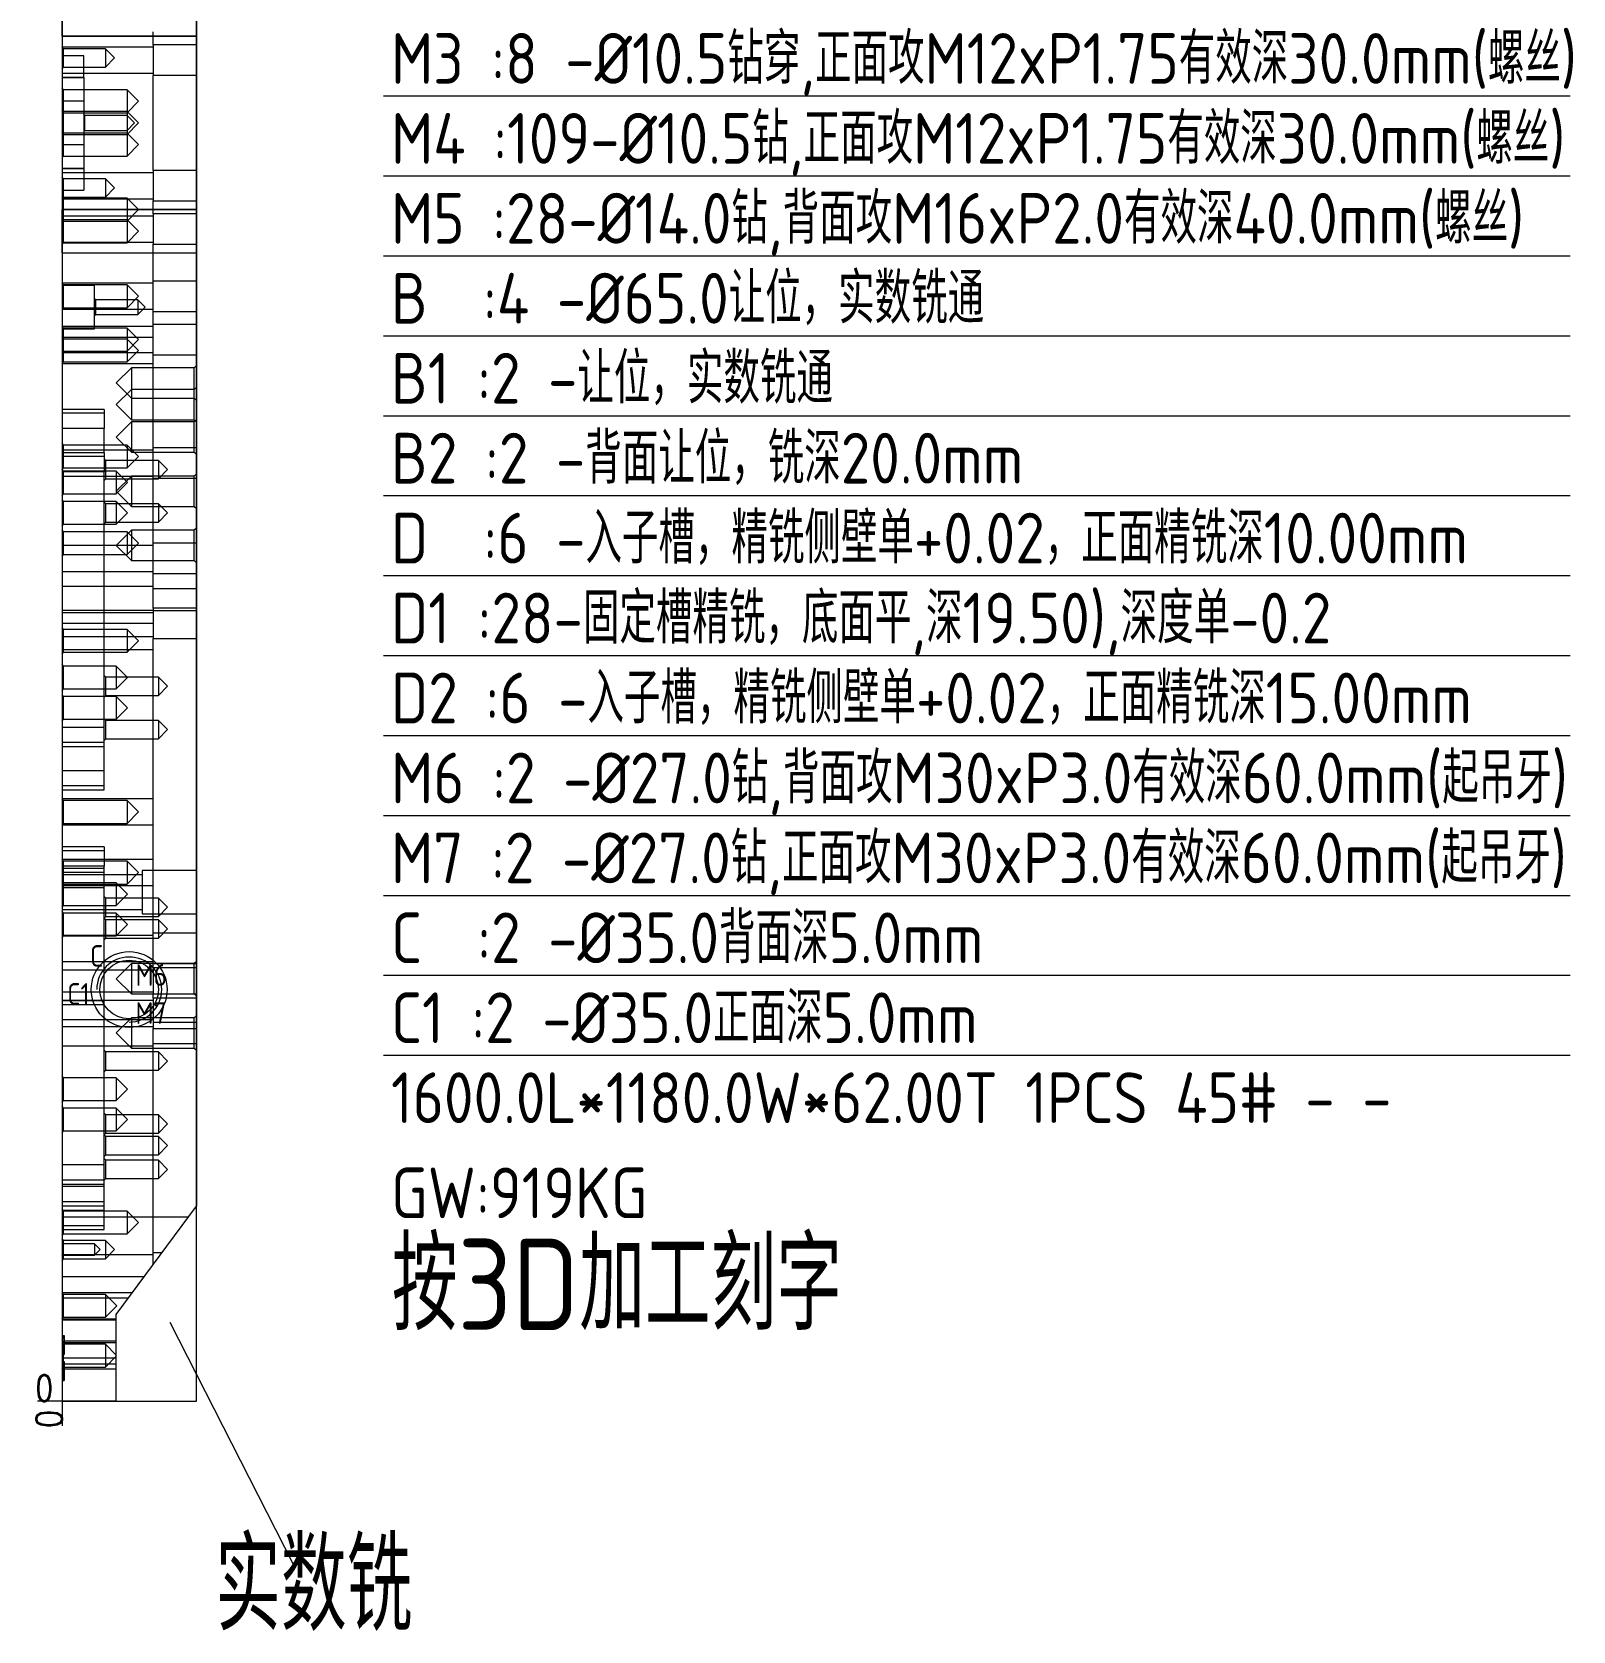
# Model space of a CAD drawing. Header units: millimetres. Extents: x 7176 to 10197, y 11773 to 13427.
# Drawn here: x 8879 to 9591, y 11918 to 12656 of the extents above; entities that cross this region are included whole.
import ezdxf

# ---------------------------------------------------------------- set-up
doc = ezdxf.new("R2010")
doc.units = ezdxf.units.MM
doc.linetypes.add('DASHED', pattern=[0])
for name, color, linetype, lineweight in [('DIE', 20, 'Continuous', 20), ('DIM', 4, 'Continuous', 20), ('LP', 40, 'Continuous', 20), ('LP_W', 1, 'Continuous', 20)]:
    doc.layers.add(name, color=color, linetype=linetype, lineweight=lineweight)
doc.styles.add('gbenor', font='gbenor.shx', dxfattribs={"bigfont": 'gbcbig.shx'})
doc.styles.add('TXT', font='txt.shx', dxfattribs={"width": 0.8, "bigfont": 'ctxt.shx'})
doc.dimstyles.new('零件', dxfattribs={"dimscale": 1.5, "dimtxt": 8, "dimasz": 1, "dimexe": 0, "dimexo": 0, "dimgap": 0, "dimtad": 1, "dimtxsty": 'TXT', "dimcen": 0, "dimclrd": 252, "dimclre": 252, "dimclrt": 4, "dimazin": 3, "dimtp": 0.001, "dimtm": 0.001, "dimtfac": 1, "dimtmove": 0, "dimatfit": 3, "dimlwd": 5, "dimlwe": 5})

# ---------------------------------------------------------------- blocks, each defined once
blk = doc.blocks.new('*D1114')
at = {"layer": 'Defpoints', "color": 0}
for p in [(8955.27, 13203.79), (8960.27, 13203.79), (8893.27, 12023.79)]:
    blk.add_point(p, dxfattribs=at)
at = {"layer": 'DIM', "color": 252, "lineweight": 5}
blk.add_line((8955.27, 13203.79), (8992.72, 13203.79), dxfattribs=at)
at = {"layer": 'DIM', "color": 4, "lineweight": 5, "insert": (8976.49, 13209.79), "char_height": 12, "attachment_point": 5, "style": 'TXT'}
blk.add_mtext('1180', dxfattribs=at)
blk = doc.blocks.new('*D1115')
at = {"layer": 'Defpoints', "color": 0}
for p in [(8888.27, 12023.79), (8893.27, 12023.79), (8893.27, 12023.79)]:
    blk.add_point(p, dxfattribs=at)
at = {"layer": 'DIM', "color": 252, "lineweight": 5}
blk.add_line((8893.27, 12023.79), (8881.87, 12023.79), dxfattribs=at)
at = {"layer": 'DIM', "color": 4, "lineweight": 5, "insert": (8885.07, 12029.79), "char_height": 12, "attachment_point": 5, "style": 'TXT'}
blk.add_mtext('0', dxfattribs=at)
blk = doc.blocks.new('*D1116')
at = {"layer": 'Defpoints', "color": 0}
for p in [(8893.27, 12023.79), (8893.27, 12023.79), (8893.27, 12018.79)]:
    blk.add_point(p, dxfattribs=at)
at = {"layer": 'DIM', "color": 252, "lineweight": 5}
blk.add_line((8893.27, 12023.79), (8893.27, 12012.39), dxfattribs=at)
at = {"layer": 'DIM', "color": 4, "lineweight": 5, "insert": (8887.27, 12015.59), "char_height": 12, "attachment_point": 5, "rotation": 90, "style": 'TXT'}
blk.add_mtext('0', dxfattribs=at)
blk = doc.blocks.new('*D1117')
at = {"layer": 'Defpoints', "color": 0}
for p in [(8955.27, 13208.79), (8955.27, 13203.79), (8893.27, 12023.79)]:
    blk.add_point(p, dxfattribs=at)
at = {"layer": 'DIM', "color": 252, "lineweight": 5}
blk.add_line((8955.27, 13203.79), (8955.27, 13223.88), dxfattribs=at)
at = {"layer": 'DIM', "color": 4, "lineweight": 5, "insert": (8949.27, 13216.34), "char_height": 12, "attachment_point": 5, "rotation": 90, "style": 'TXT'}
blk.add_mtext('62', dxfattribs=at)

msp = doc.modelspace()

# ---------------------------------------------------------------- linework, layer by layer
at = {"layer": 'DIE', "color": 4, "linetype": 'Continuous', "lineweight": 5}
msp.add_line((8943.1, 12060.22), (9000.032, 11948.535), dxfattribs=at)
at = {"layer": 'DIM', "color": 8, "linetype": 'Continuous', "lineweight": 5}
for p, q in [((9041.642, 12626.284), (9589.521, 12626.284)), ((9041.642, 12589.384), (9589.521, 12589.384)), ((9041.642, 12552.484), (9589.521, 12552.484)), ((9041.642, 12515.584), (9589.521, 12515.584)), ((9041.642, 12478.684), (9589.521, 12478.684)), ((9041.642, 12441.784), (9589.521, 12441.784)), ((9041.642, 12404.884), (9589.521, 12404.884)), ((9041.642, 12367.984), (9589.521, 12367.984)), ((9041.642, 12331.084), (9589.521, 12331.084)), ((9041.642, 12294.184), (9589.521, 12294.184)), ((9041.642, 12257.284), (9589.521, 12257.284)), ((9041.642, 12220.384), (9589.521, 12220.384)), ((9041.642, 12183.484), (9589.521, 12183.484))]:
    msp.add_line(p, q, dxfattribs=at)
at = {"layer": 'DIM', "color": 252, "linetype": 'DASHED', "lineweight": 5, "ltscale": 1.698907}
msp.add_lwpolyline([(8893.266, 12023.794), (8955.266, 12023.794), (8955.266, 13203.794), (8893.266, 13203.794)], close=True, dxfattribs=at)
at = {"layer": 'LP', "color": 31, "linetype": 'Continuous', "lineweight": 5}
for p, q in [((8893.266, 12653.792), (8893.266, 12673.792)), ((8955.266, 12673.792), (8955.266, 12653.792)), ((8893.266, 12653.792), (8893.266, 12573.792)), ((8955.266, 12653.792), (8955.266, 12573.792)), ((8893.266, 12553.792), (8893.266, 12573.792)), ((8955.266, 12573.792), (8955.266, 12553.792)), ((8893.266, 12553.792), (8955.266, 12553.792)), ((8918.266, 12063.794), (8955.266, 12113.794)), ((8918.266, 12023.794), (8918.266, 12063.794))]:
    msp.add_line(p, q, dxfattribs=at)
at = {"layer": 'LP', "color": 155, "linetype": 'DASHED', "lineweight": 5, "ltscale": 1.698907}
for p, q in [((8893.266, 12653.792), (8955.266, 12653.792)), ((8893.266, 12634.794), (8903.266, 12634.794)), ((8903.266, 12634.794), (8893.266, 12634.794)), ((8893.266, 12634.794), (8903.266, 12634.794)), ((8903.266, 12634.794), (8893.266, 12634.794)), ((8903.266, 12634.786), (8893.266, 12634.786)), ((8893.266, 12634.786), (8903.266, 12634.786)), ((8903.266, 12592.794), (8893.266, 12592.794)), ((8893.266, 12592.794), (8903.266, 12592.794)), ((8903.266, 12592.794), (8893.266, 12592.794)), ((8893.266, 12592.794), (8903.266, 12592.794)), ((8903.266, 12592.786), (8893.266, 12592.786)), ((8893.266, 12592.786), (8903.266, 12592.786)), ((8955.266, 12573.792), (8893.266, 12573.792))]:
    msp.add_line(p, q, dxfattribs=at)
at = {"layer": 'LP', "color": 155, "linetype": 'Continuous', "lineweight": 5}
for p, q in [((8955.266, 12653.792), (8893.266, 12653.792)), ((8893.266, 12573.792), (8955.266, 12573.792))]:
    msp.add_line(p, q, dxfattribs=at)
at = {"layer": 'LP', "color": 31, "linetype": 'DASHED', "lineweight": 5, "ltscale": 1.698907}
for p, q in [((8935.266, 12649.78), (8935.266, 12655.792)), ((8903.266, 12644.794), (8893.266, 12644.794)), ((8903.266, 12644.786), (8893.266, 12644.786)), ((8955.266, 12649.794), (8935.266, 12649.794)), ((8935.266, 12649.794), (8935.266, 12642.794)), ((8935.266, 12642.794), (8935.266, 12635.794)), ((8935.266, 12635.794), (8955.266, 12635.794)), ((8935.266, 12591.807), (8935.266, 12635.781)), ((8903.266, 12623.79), (8893.266, 12623.79)), ((8893.266, 12603.79), (8903.266, 12603.79)), ((8955.266, 12591.794), (8935.266, 12591.794)), ((8935.266, 12591.794), (8935.266, 12584.794)), ((8935.266, 12584.794), (8935.266, 12577.794)), ((8893.266, 12582.794), (8903.266, 12582.794)), ((8893.266, 12582.786), (8903.266, 12582.786)), ((8935.266, 12571.797), (8935.266, 12577.808)), ((8935.266, 12577.794), (8955.266, 12577.794)), ((8955.266, 12571.794), (8935.266, 12571.794)), ((8935.266, 12571.794), (8935.266, 12564.794)), ((8935.266, 12564.794), (8935.266, 12557.794)), ((8935.266, 12389.808), (8935.266, 12557.798)), ((8935.266, 12557.794), (8955.266, 12557.794)), ((8955.266, 12540.794), (8935.266, 12540.794)), ((8908.266, 12538.794), (8893.266, 12538.794)), ((8908.266, 12518.794), (8908.266, 12538.794)), ((8935.266, 12526.794), (8955.266, 12526.794)), ((8893.266, 12518.794), (8908.266, 12518.794)), ((8955.266, 12520.794), (8935.266, 12520.794)), ((8935.266, 12506.794), (8955.266, 12506.794)), ((8912.766, 12481.612), (8893.266, 12481.612)), ((8912.766, 12481.612), (8912.766, 12472.755)), ((8912.766, 12479.794), (8893.266, 12479.794)), ((8912.766, 12472.755), (8893.266, 12472.755)), ((8912.766, 12461.612), (8912.766, 12472.755)), ((8912.766, 12461.612), (8893.266, 12461.612)), ((8912.766, 12459.794), (8893.266, 12459.794)), ((8912.766, 12461.612), (8912.766, 12452.755)), ((8955.266, 12463.794), (8935.266, 12463.794)), ((8912.766, 12452.755), (8893.266, 12452.755)), ((8912.766, 12314.833), (8912.766, 12452.755)), ((8935.266, 12449.794), (8955.266, 12449.794)), ((8955.266, 12419.794), (8935.266, 12419.794)), ((8935.266, 12405.794), (8955.266, 12405.794)), ((8955.266, 12398.764), (8935.266, 12398.764)), ((8955.266, 12389.794), (8935.266, 12389.794)), ((8935.266, 12389.794), (8935.266, 12382.794)), ((8935.266, 12388.824), (8955.266, 12388.824)), ((8935.266, 12382.794), (8935.266, 12375.794)), ((8935.266, 12223.794), (8935.266, 12375.809)), ((8935.266, 12375.794), (8955.266, 12375.794)), ((8912.766, 12334.833), (8893.266, 12334.833)), ((8912.766, 12327.794), (8893.266, 12327.794)), ((8893.266, 12325.976), (8912.766, 12325.976)), ((8912.766, 12314.833), (8893.266, 12314.833)), ((8912.766, 12305.976), (8912.766, 12314.833)), ((8912.766, 12307.794), (8893.266, 12307.794)), ((8893.266, 12305.976), (8912.766, 12305.976)), ((8912.766, 12279.612), (8893.266, 12279.612)), ((8912.766, 12277.794), (8893.266, 12277.794)), ((8912.766, 12279.612), (8912.766, 12270.755)), ((8912.766, 12270.755), (8893.266, 12270.755)), ((8912.766, 12269.612), (8893.266, 12269.612)), ((8912.766, 12267.794), (8893.266, 12267.794)), ((8912.766, 12132.833), (8912.766, 12270.755)), ((8955.266, 12268.794), (8930.266, 12268.794)), ((8930.266, 12268.794), (8930.266, 12248.794)), ((8912.766, 12260.755), (8893.266, 12260.755)), ((8930.266, 12248.794), (8955.266, 12248.794)), ((8955.266, 12239.794), (8935.266, 12239.794)), ((8935.266, 12225.794), (8955.266, 12225.794)), ((8955.266, 12223.794), (8935.266, 12223.794)), ((8935.266, 12223.794), (8935.266, 12217.794)), ((8935.266, 12217.794), (8935.266, 12211.794)), ((8912.766, 12208.612), (8893.266, 12208.612)), ((8935.266, 12209.795), (8935.266, 12211.804)), ((8935.266, 12211.794), (8955.266, 12211.794)), ((8955.266, 12209.794), (8935.266, 12209.794)), ((8935.266, 12209.794), (8935.266, 12202.794)), ((8912.766, 12206.794), (8893.266, 12206.794)), ((8935.266, 12202.794), (8935.266, 12195.794)), ((8912.766, 12199.755), (8893.266, 12199.755)), ((8935.266, 12198.764), (8955.266, 12198.764)), ((8935.266, 12092.301), (8935.266, 12195.796)), ((8935.266, 12195.794), (8955.266, 12195.794)), ((8955.266, 12188.824), (8935.266, 12188.824)), ((8912.766, 12132.833), (8893.266, 12132.833)), ((8912.766, 12123.976), (8912.766, 12132.833)), ((8912.766, 12125.794), (8893.266, 12125.794)), ((8893.266, 12123.976), (8912.766, 12123.976)), ((8912.766, 12122.833), (8893.266, 12122.833)), ((8912.766, 12111.833), (8912.766, 12123.977)), ((8912.766, 12115.794), (8893.266, 12115.794)), ((8893.266, 12113.976), (8912.766, 12113.976)), ((8912.766, 12111.833), (8893.266, 12111.833)), ((8912.766, 12102.976), (8912.766, 12111.833)), ((8951.566, 12108.794), (8893.266, 12108.794)), ((8912.766, 12104.794), (8893.266, 12104.794)), ((8893.266, 12102.976), (8912.766, 12102.976)), ((8939.356, 12092.294), (8935.266, 12092.294)), ((8935.266, 12086.767), (8935.266, 12092.294)), ((8893.266, 12043.794), (8918.266, 12043.794))]:
    msp.add_line(p, q, dxfattribs=at)
at = {"layer": 'LP', "color": 5, "linetype": 'DASHED', "lineweight": 5, "ltscale": 1.698907}
for p, q in [((8894.013, 12648.049), (8893.266, 12648.796)), ((8913.266, 12648.049), (8894.013, 12648.049)), ((8894.013, 12643.796), (8894.013, 12648.049)), ((8894.013, 12639.543), (8894.013, 12643.796)), ((8917.519, 12643.796), (8913.266, 12648.049)), ((8913.266, 12648.049), (8913.266, 12639.543)), ((8913.266, 12639.543), (8917.519, 12643.796)), ((8893.266, 12638.796), (8894.013, 12639.543)), ((8894.013, 12639.543), (8913.266, 12639.543)), ((8894.013, 12629.047), (8893.266, 12629.794)), ((8923.266, 12629.047), (8894.013, 12629.047)), ((8894.013, 12623.794), (8894.013, 12629.047)), ((8928.519, 12623.794), (8923.266, 12629.047)), ((8923.266, 12629.047), (8923.266, 12619.047)), ((8894.013, 12619.047), (8894.013, 12623.794)), ((8923.266, 12618.541), (8928.519, 12623.794)), ((8894.013, 12619.047), (8893.266, 12619.794)), ((8893.266, 12617.794), (8894.013, 12618.541)), ((8923.266, 12619.047), (8894.013, 12619.047)), ((8894.013, 12613.794), (8894.013, 12619.047)), ((8894.013, 12618.541), (8923.266, 12618.541)), ((8894.013, 12608.541), (8894.013, 12613.794)), ((8903.863, 12617.197), (8903.266, 12617.794)), ((8903.863, 12617.193), (8903.266, 12617.79)), ((8903.863, 12617.189), (8903.266, 12617.786)), ((8923.266, 12617.197), (8903.863, 12617.197)), ((8903.863, 12613.794), (8903.863, 12617.197)), ((8923.266, 12617.193), (8903.863, 12617.193)), ((8923.266, 12617.189), (8903.863, 12617.189)), ((8903.863, 12610.391), (8903.863, 12613.794)), ((8928.519, 12613.794), (8923.266, 12619.047)), ((8923.266, 12619.047), (8923.266, 12608.541)), ((8926.669, 12613.794), (8923.266, 12617.197)), ((8926.669, 12613.79), (8923.266, 12617.193)), ((8926.669, 12613.786), (8923.266, 12617.189)), ((8923.266, 12610.391), (8926.669, 12613.794)), ((8923.266, 12608.541), (8928.519, 12613.794)), ((8923.266, 12610.387), (8926.669, 12613.79)), ((8923.266, 12610.383), (8926.669, 12613.786)), ((8894.013, 12609.047), (8893.266, 12609.794)), ((8893.266, 12607.794), (8894.013, 12608.541)), ((8923.266, 12609.047), (8894.013, 12609.047)), ((8894.013, 12608.541), (8923.266, 12608.541)), ((8894.013, 12603.794), (8894.013, 12608.541)), ((8903.266, 12609.794), (8903.863, 12610.391)), ((8903.266, 12609.79), (8903.863, 12610.387)), ((8903.266, 12609.786), (8903.863, 12610.383)), ((8903.863, 12610.391), (8923.266, 12610.391)), ((8903.863, 12610.387), (8903.863, 12610.391)), ((8903.863, 12610.387), (8923.266, 12610.387)), ((8903.863, 12610.383), (8903.863, 12610.387)), ((8903.863, 12610.383), (8923.266, 12610.383)), ((8928.519, 12603.794), (8923.266, 12609.047)), ((8923.266, 12608.541), (8923.266, 12598.541)), ((8894.013, 12598.541), (8894.013, 12603.794)), ((8923.266, 12598.541), (8928.519, 12603.794)), ((8893.266, 12597.794), (8894.013, 12598.541)), ((8894.013, 12598.541), (8923.266, 12598.541)), ((8894.013, 12588.045), (8893.266, 12588.792)), ((8913.266, 12588.045), (8894.013, 12588.045)), ((8894.013, 12583.792), (8894.013, 12588.045)), ((8917.519, 12583.792), (8913.266, 12588.045)), ((8913.266, 12588.045), (8913.266, 12579.539)), ((8894.013, 12579.047), (8893.266, 12579.794)), ((8893.266, 12578.792), (8894.013, 12579.539)), ((8894.013, 12579.539), (8894.013, 12583.792)), ((8894.013, 12579.539), (8913.266, 12579.539)), ((8923.266, 12579.047), (8894.013, 12579.047)), ((8894.013, 12573.794), (8894.013, 12579.047)), ((8913.266, 12579.539), (8917.519, 12583.792)), ((8928.519, 12573.794), (8923.266, 12579.047)), ((8923.266, 12579.047), (8923.266, 12569.047)), ((8894.013, 12569.047), (8893.266, 12569.794)), ((8894.013, 12569.047), (8894.013, 12573.794)), ((8923.266, 12568.541), (8928.519, 12573.794)), ((8893.266, 12567.794), (8894.013, 12568.541)), ((8923.266, 12569.047), (8894.013, 12569.047)), ((8894.013, 12563.794), (8894.013, 12569.047)), ((8894.013, 12568.541), (8923.266, 12568.541)), ((8894.013, 12558.541), (8894.013, 12563.794)), ((8928.519, 12563.794), (8923.266, 12569.047)), ((8923.266, 12569.047), (8923.266, 12558.541)), ((8923.266, 12558.541), (8928.519, 12563.794)), ((8893.266, 12557.794), (8894.013, 12558.541)), ((8894.013, 12558.541), (8923.266, 12558.541)), ((8894.013, 12539.047), (8893.266, 12539.794)), ((8923.266, 12539.047), (8894.013, 12539.047)), ((8894.013, 12533.794), (8894.013, 12539.047)), ((8894.013, 12528.541), (8894.013, 12533.794)), ((8908.863, 12532.197), (8908.266, 12532.794)), ((8928.519, 12533.794), (8923.266, 12539.047)), ((8923.266, 12539.047), (8923.266, 12528.541)), ((8923.266, 12528.541), (8928.519, 12533.794)), ((8893.266, 12527.794), (8894.013, 12528.541)), ((8894.013, 12528.541), (8923.266, 12528.541)), ((8908.266, 12524.794), (8908.863, 12525.391)), ((8928.266, 12532.197), (8908.863, 12532.197)), ((8908.863, 12528.794), (8908.863, 12532.197)), ((8908.863, 12525.391), (8908.863, 12528.794)), ((8908.863, 12525.391), (8928.266, 12525.391)), ((8931.669, 12528.794), (8928.266, 12532.197)), ((8928.266, 12532.197), (8928.266, 12525.391)), ((8928.266, 12525.391), (8931.669, 12528.794)), ((8894.013, 12519.047), (8893.266, 12519.794)), ((8923.266, 12519.047), (8894.013, 12519.047)), ((8894.013, 12514.047), (8894.013, 12519.047)), ((8928.519, 12513.794), (8923.266, 12519.047)), ((8923.266, 12519.047), (8923.266, 12514.047)), ((8894.013, 12514.047), (8893.266, 12514.794)), ((8923.266, 12514.047), (8894.013, 12514.047)), ((8894.013, 12508.794), (8894.013, 12514.047)), ((8928.519, 12508.794), (8923.266, 12514.047)), ((8923.266, 12514.047), (8923.266, 12503.541)), ((8923.266, 12508.541), (8928.519, 12513.794)), ((8893.266, 12507.794), (8894.013, 12508.541)), ((8893.266, 12502.794), (8894.013, 12503.541)), ((8894.013, 12503.541), (8894.013, 12508.794)), ((8894.013, 12508.541), (8923.266, 12508.541)), ((8894.013, 12503.541), (8923.266, 12503.541)), ((8923.266, 12503.541), (8928.519, 12508.794)), ((8925.266, 12500.797), (8918.263, 12493.794)), ((8954.269, 12500.797), (8925.266, 12500.797)), ((8925.266, 12500.797), (8925.266, 12493.794)), ((8955.266, 12501.794), (8954.269, 12500.797)), ((8954.269, 12490.798), (8954.269, 12500.797)), ((8918.263, 12493.794), (8925.266, 12486.791)), ((8925.266, 12490.797), (8918.263, 12483.794)), ((8925.266, 12493.794), (8925.266, 12490.797)), ((8954.269, 12490.797), (8925.266, 12490.797)), ((8925.266, 12490.797), (8925.266, 12483.794)), ((8955.266, 12491.794), (8954.269, 12490.797)), ((8954.269, 12476.791), (8954.269, 12490.797)), ((8918.263, 12483.794), (8925.266, 12476.791)), ((8925.266, 12486.791), (8954.269, 12486.791)), ((8925.266, 12483.794), (8925.266, 12476.791)), ((8954.269, 12486.791), (8955.266, 12485.794)), ((8925.266, 12475.797), (8918.263, 12468.794)), ((8925.266, 12476.791), (8954.269, 12476.791)), ((8954.269, 12475.797), (8925.266, 12475.797)), ((8925.266, 12475.797), (8925.266, 12468.794)), ((8955.266, 12476.794), (8954.269, 12475.797)), ((8954.269, 12476.791), (8955.266, 12475.794)), ((8954.269, 12461.791), (8954.269, 12475.797)), ((8918.263, 12468.794), (8925.266, 12461.791)), ((8925.266, 12468.794), (8925.266, 12461.791)), ((8894.013, 12465.047), (8893.266, 12465.794)), ((8923.266, 12465.047), (8894.013, 12465.047)), ((8894.013, 12459.794), (8894.013, 12465.047)), ((8894.013, 12454.541), (8894.013, 12459.794)), ((8913.513, 12458.047), (8912.766, 12458.794)), ((8928.519, 12459.794), (8923.266, 12465.047)), ((8923.266, 12465.047), (8923.266, 12454.541)), ((8923.266, 12454.541), (8928.519, 12459.794)), ((8925.266, 12461.791), (8954.269, 12461.791)), ((8954.269, 12461.791), (8955.266, 12460.794)), ((8893.266, 12453.794), (8894.013, 12454.541)), ((8894.013, 12453.047), (8893.266, 12453.794)), ((8894.013, 12454.541), (8923.266, 12454.541)), ((8918.266, 12453.047), (8894.013, 12453.047)), ((8894.013, 12447.794), (8894.013, 12453.047)), ((8937.766, 12458.047), (8913.513, 12458.047)), ((8913.513, 12453.794), (8913.513, 12458.047)), ((8913.513, 12449.541), (8913.513, 12453.794)), ((8923.519, 12447.794), (8918.266, 12453.047)), ((8918.266, 12453.047), (8918.266, 12442.541)), ((8942.019, 12453.794), (8937.766, 12458.047)), ((8937.766, 12458.047), (8937.766, 12449.541)), ((8937.766, 12449.541), (8942.019, 12453.794)), ((8955.266, 12451.794), (8954.269, 12450.797)), ((8894.013, 12442.541), (8894.013, 12447.794)), ((8912.766, 12448.794), (8913.513, 12449.541)), ((8913.513, 12449.541), (8937.766, 12449.541)), ((8925.266, 12450.797), (8918.263, 12443.794)), ((8918.266, 12442.541), (8923.519, 12447.794)), ((8954.269, 12450.797), (8925.266, 12450.797)), ((8925.266, 12450.797), (8925.266, 12443.794)), ((8954.269, 12436.791), (8954.269, 12450.797)), ((8893.266, 12441.794), (8894.013, 12442.541)), ((8894.013, 12439.047), (8893.266, 12439.794)), ((8894.013, 12439.047), (8893.266, 12439.794)), ((8894.013, 12442.541), (8918.266, 12442.541)), ((8918.266, 12439.047), (8894.013, 12439.047)), ((8918.266, 12439.047), (8894.013, 12439.047)), ((8894.013, 12433.794), (8894.013, 12439.047)), ((8913.513, 12438.047), (8912.766, 12438.794)), ((8937.766, 12438.047), (8913.513, 12438.047)), ((8913.513, 12433.794), (8913.513, 12438.047)), ((8918.263, 12443.794), (8925.266, 12436.791)), ((8923.519, 12433.794), (8918.266, 12439.047)), ((8923.519, 12433.794), (8918.266, 12439.047)), ((8918.266, 12439.047), (8918.266, 12428.541)), ((8925.266, 12443.794), (8925.266, 12436.791)), ((8925.266, 12436.791), (8954.269, 12436.791)), ((8942.019, 12433.794), (8937.766, 12438.047)), ((8937.766, 12438.047), (8937.766, 12429.541)), ((8954.269, 12436.791), (8955.266, 12435.794)), ((8894.013, 12428.541), (8894.013, 12433.794)), ((8912.766, 12428.794), (8913.513, 12429.541)), ((8913.513, 12429.541), (8913.513, 12433.794)), ((8913.513, 12429.541), (8937.766, 12429.541)), ((8918.266, 12428.541), (8923.519, 12433.794)), ((8918.266, 12428.541), (8923.519, 12433.794)), ((8937.766, 12429.541), (8942.019, 12433.794)), ((8893.266, 12427.794), (8894.013, 12428.541)), ((8893.266, 12427.794), (8894.013, 12428.541)), ((8894.013, 12425.047), (8893.266, 12425.794)), ((8894.013, 12428.541), (8918.266, 12428.541)), ((8894.013, 12428.541), (8918.266, 12428.541)), ((8894.013, 12428.541), (8894.013, 12428.541)), ((8923.266, 12425.047), (8894.013, 12425.047)), ((8894.013, 12419.794), (8894.013, 12425.047)), ((8925.266, 12425.797), (8918.263, 12418.794)), ((8918.266, 12428.541), (8918.266, 12428.541)), ((8928.519, 12419.794), (8923.266, 12425.047)), ((8923.266, 12425.047), (8923.266, 12414.541)), ((8954.269, 12425.797), (8925.266, 12425.797)), ((8925.266, 12425.797), (8925.266, 12418.794)), ((8955.266, 12426.794), (8954.269, 12425.797)), ((8954.269, 12411.791), (8954.269, 12425.797)), ((8893.266, 12413.794), (8894.013, 12414.541)), ((8894.013, 12414.541), (8894.013, 12419.794)), ((8894.013, 12414.541), (8923.266, 12414.541)), ((8918.263, 12418.794), (8925.266, 12411.791)), ((8923.266, 12414.541), (8928.519, 12419.794)), ((8925.266, 12418.794), (8925.266, 12411.791)), ((8925.266, 12411.791), (8954.269, 12411.791)), ((8954.269, 12411.791), (8955.266, 12410.794)), ((8894.013, 12380.047), (8893.266, 12380.794)), ((8923.266, 12380.047), (8894.013, 12380.047)), ((8894.013, 12374.794), (8894.013, 12380.047)), ((8928.519, 12374.794), (8923.266, 12380.047)), ((8923.266, 12380.047), (8923.266, 12369.541)), ((8894.013, 12369.541), (8894.013, 12374.794)), ((8923.266, 12369.541), (8928.519, 12374.794)), ((8893.266, 12368.794), (8894.013, 12369.541)), ((8894.013, 12363.047), (8893.266, 12363.794)), ((8894.013, 12369.541), (8923.266, 12369.541)), ((8918.266, 12363.047), (8894.013, 12363.047)), ((8894.013, 12357.794), (8894.013, 12363.047)), ((8923.519, 12357.794), (8918.266, 12363.047)), ((8918.266, 12363.047), (8918.266, 12352.541)), ((8894.013, 12352.541), (8894.013, 12357.794)), ((8913.513, 12358.047), (8912.766, 12358.794)), ((8937.766, 12358.047), (8913.513, 12358.047)), ((8913.513, 12353.794), (8913.513, 12358.047)), ((8918.266, 12352.541), (8923.519, 12357.794)), ((8942.019, 12353.794), (8937.766, 12358.047)), ((8937.766, 12358.047), (8937.766, 12349.541)), ((8893.266, 12351.794), (8894.013, 12352.541)), ((8894.013, 12349.047), (8893.266, 12349.794)), ((8894.013, 12349.047), (8893.266, 12349.794)), ((8894.013, 12352.541), (8918.266, 12352.541)), ((8918.266, 12349.047), (8894.013, 12349.047)), ((8918.266, 12349.047), (8894.013, 12349.047)), ((8894.013, 12343.794), (8894.013, 12349.047)), ((8912.766, 12348.794), (8913.513, 12349.541)), ((8913.513, 12349.541), (8913.513, 12353.794)), ((8913.513, 12349.541), (8937.766, 12349.541)), ((8923.519, 12343.794), (8918.266, 12349.047)), ((8923.519, 12343.794), (8918.266, 12349.047)), ((8918.266, 12349.047), (8918.266, 12338.541)), ((8937.766, 12349.541), (8942.019, 12353.794)), ((8894.013, 12338.541), (8894.013, 12343.794)), ((8918.266, 12338.541), (8923.519, 12343.794)), ((8918.266, 12338.541), (8923.519, 12343.794)), ((8893.266, 12337.794), (8894.013, 12338.541)), ((8893.266, 12337.794), (8894.013, 12338.541)), ((8894.013, 12338.541), (8918.266, 12338.541)), ((8894.013, 12338.541), (8918.266, 12338.541)), ((8894.013, 12338.541), (8894.013, 12338.541)), ((8913.513, 12338.047), (8912.766, 12338.794)), ((8937.766, 12338.047), (8913.513, 12338.047)), ((8913.513, 12333.794), (8913.513, 12338.047)), ((8913.513, 12329.541), (8913.513, 12333.794)), ((8918.266, 12338.541), (8918.266, 12338.541)), ((8942.019, 12333.794), (8937.766, 12338.047)), ((8937.766, 12338.047), (8937.766, 12329.541)), ((8937.766, 12329.541), (8942.019, 12333.794)), ((8912.766, 12328.794), (8913.513, 12329.541)), ((8913.513, 12329.541), (8937.766, 12329.541)), ((8894.013, 12301.022), (8893.266, 12301.769)), ((8923.266, 12301.022), (8894.013, 12301.022)), ((8894.013, 12295.769), (8894.013, 12301.022)), ((8928.519, 12295.769), (8923.266, 12301.022)), ((8923.266, 12301.022), (8923.266, 12290.516)), ((8893.266, 12289.769), (8894.013, 12290.516)), ((8894.013, 12290.516), (8894.013, 12295.769)), ((8894.013, 12290.516), (8923.266, 12290.516)), ((8923.266, 12290.516), (8928.519, 12295.769)), ((8894.013, 12273.022), (8893.266, 12273.769)), ((8923.266, 12273.022), (8894.013, 12273.022)), ((8894.013, 12267.769), (8894.013, 12273.022)), ((8894.013, 12263.047), (8894.013, 12267.769)), ((8928.519, 12267.769), (8923.266, 12273.022)), ((8923.266, 12273.022), (8923.266, 12262.516)), ((8923.266, 12262.516), (8928.519, 12267.769)), ((8894.013, 12263.047), (8893.266, 12263.794)), ((8893.266, 12261.769), (8894.013, 12262.516)), ((8918.266, 12263.047), (8894.013, 12263.047)), ((8894.013, 12257.794), (8894.013, 12263.047)), ((8894.013, 12262.516), (8923.266, 12262.516)), ((8923.519, 12257.794), (8918.266, 12263.047)), ((8918.266, 12263.047), (8918.266, 12252.541)), ((8893.266, 12251.794), (8894.013, 12252.541)), ((8894.013, 12252.541), (8894.013, 12257.794)), ((8894.013, 12252.541), (8918.266, 12252.541)), ((8913.513, 12256.047), (8912.766, 12256.794)), ((8937.766, 12256.047), (8913.513, 12256.047)), ((8913.513, 12251.794), (8913.513, 12256.047)), ((8918.266, 12252.541), (8923.519, 12257.794)), ((8942.019, 12251.794), (8937.766, 12256.047)), ((8937.766, 12256.047), (8937.766, 12247.541)), ((8894.013, 12249.047), (8893.266, 12249.794)), ((8894.013, 12249.047), (8893.266, 12249.794)), ((8918.266, 12249.047), (8894.013, 12249.047)), ((8918.266, 12249.047), (8894.013, 12249.047)), ((8894.013, 12243.794), (8894.013, 12249.047)), ((8912.766, 12246.794), (8913.513, 12247.541)), ((8913.513, 12246.047), (8912.766, 12246.794)), ((8913.513, 12247.541), (8913.513, 12251.794)), ((8913.513, 12247.541), (8937.766, 12247.541)), ((8937.766, 12246.047), (8913.513, 12246.047)), ((8913.513, 12241.794), (8913.513, 12246.047)), ((8923.519, 12243.794), (8918.266, 12249.047)), ((8923.519, 12243.794), (8918.266, 12249.047)), ((8918.266, 12249.047), (8918.266, 12238.541)), ((8937.766, 12247.541), (8942.019, 12251.794)), ((8942.019, 12241.794), (8937.766, 12246.047)), ((8937.766, 12246.047), (8937.766, 12237.541)), ((8893.266, 12237.794), (8894.013, 12238.541)), ((8893.266, 12237.794), (8894.013, 12238.541)), ((8894.013, 12238.541), (8894.013, 12243.794)), ((8894.013, 12238.541), (8918.266, 12238.541)), ((8894.013, 12238.541), (8918.266, 12238.541)), ((8894.013, 12238.541), (8894.013, 12238.541)), ((8912.766, 12236.794), (8913.513, 12237.541)), ((8913.513, 12237.541), (8913.513, 12241.794)), ((8913.513, 12237.541), (8937.766, 12237.541)), ((8918.266, 12238.541), (8923.519, 12243.794)), ((8918.266, 12238.541), (8923.519, 12243.794)), ((8918.266, 12238.541), (8918.266, 12238.541)), ((8937.766, 12237.541), (8942.019, 12241.794)), ((8925.266, 12225.797), (8918.263, 12218.794)), ((8954.269, 12225.797), (8925.266, 12225.797)), ((8925.266, 12225.797), (8925.266, 12218.794)), ((8955.266, 12226.794), (8954.269, 12225.797)), ((8954.269, 12211.791), (8954.269, 12225.797)), ((8918.263, 12218.794), (8925.266, 12211.791)), ((8925.266, 12218.794), (8925.266, 12211.791)), ((8925.266, 12211.791), (8954.269, 12211.791)), ((8954.269, 12211.791), (8955.266, 12210.794)), ((8925.266, 12200.797), (8918.263, 12193.794)), ((8954.269, 12200.797), (8925.266, 12200.797)), ((8925.266, 12200.797), (8925.266, 12193.794)), ((8955.266, 12201.794), (8954.269, 12200.797)), ((8954.269, 12186.791), (8954.269, 12200.797)), ((8918.263, 12193.794), (8925.266, 12186.791)), ((8925.266, 12193.794), (8925.266, 12186.791)), ((8913.513, 12185.047), (8912.766, 12185.794)), ((8925.266, 12186.791), (8954.269, 12186.791)), ((8954.269, 12186.791), (8955.266, 12185.794)), ((8937.766, 12185.047), (8913.513, 12185.047)), ((8913.513, 12180.794), (8913.513, 12185.047)), ((8913.513, 12176.541), (8913.513, 12180.794)), ((8942.019, 12180.794), (8937.766, 12185.047)), ((8937.766, 12185.047), (8937.766, 12176.541)), ((8937.766, 12176.541), (8942.019, 12180.794)), ((8894.013, 12173.047), (8893.266, 12173.794)), ((8918.266, 12173.047), (8894.013, 12173.047)), ((8894.013, 12167.794), (8894.013, 12173.047)), ((8912.766, 12175.794), (8913.513, 12176.541)), ((8913.513, 12176.541), (8937.766, 12176.541)), ((8923.519, 12167.794), (8918.266, 12173.047)), ((8918.266, 12173.047), (8918.266, 12162.541)), ((8894.013, 12162.541), (8894.013, 12167.794)), ((8918.266, 12162.541), (8923.519, 12167.794)), ((8893.266, 12161.794), (8894.013, 12162.541)), ((8894.013, 12159.047), (8893.266, 12159.794)), ((8894.013, 12159.047), (8893.266, 12159.794)), ((8894.013, 12162.541), (8918.266, 12162.541)), ((8918.266, 12159.047), (8894.013, 12159.047)), ((8918.266, 12159.047), (8894.013, 12159.047)), ((8894.013, 12153.794), (8894.013, 12159.047)), ((8913.513, 12156.047), (8912.766, 12156.794)), ((8923.519, 12153.794), (8918.266, 12159.047)), ((8923.519, 12153.794), (8918.266, 12159.047)), ((8918.266, 12159.047), (8918.266, 12148.541)), ((8894.013, 12148.541), (8894.013, 12153.794)), ((8937.766, 12156.047), (8913.513, 12156.047)), ((8913.513, 12151.794), (8913.513, 12156.047)), ((8913.513, 12147.541), (8913.513, 12151.794)), ((8918.266, 12148.541), (8923.519, 12153.794)), ((8918.266, 12148.541), (8923.519, 12153.794)), ((8942.019, 12151.794), (8937.766, 12156.047)), ((8937.766, 12156.047), (8937.766, 12147.541)), ((8937.766, 12147.541), (8942.019, 12151.794)), ((8893.266, 12147.794), (8894.013, 12148.541)), ((8893.266, 12147.794), (8894.013, 12148.541)), ((8894.013, 12148.541), (8918.266, 12148.541)), ((8894.013, 12148.541), (8918.266, 12148.541)), ((8894.013, 12148.541), (8894.013, 12148.541)), ((8912.766, 12146.794), (8913.513, 12147.541)), ((8913.513, 12146.047), (8912.766, 12146.794)), ((8913.513, 12147.541), (8937.766, 12147.541)), ((8937.766, 12146.047), (8913.513, 12146.047)), ((8913.513, 12141.794), (8913.513, 12146.047)), ((8913.513, 12137.541), (8913.513, 12141.794)), ((8918.266, 12148.541), (8918.266, 12148.541)), ((8942.019, 12141.794), (8937.766, 12146.047)), ((8937.766, 12146.047), (8937.766, 12137.541)), ((8937.766, 12137.541), (8942.019, 12141.794)), ((8912.766, 12136.794), (8913.513, 12137.541)), ((8913.513, 12135.047), (8912.766, 12135.794)), ((8913.513, 12137.541), (8937.766, 12137.541)), ((8937.766, 12135.047), (8913.513, 12135.047)), ((8913.513, 12130.794), (8913.513, 12135.047)), ((8942.019, 12130.794), (8937.766, 12135.047)), ((8937.766, 12135.047), (8937.766, 12126.541)), ((8913.513, 12126.541), (8913.513, 12130.794)), ((8937.766, 12126.541), (8942.019, 12130.794)), ((8912.766, 12125.794), (8913.513, 12126.541)), ((8913.513, 12126.541), (8937.766, 12126.541)), ((8894.013, 12111.547), (8893.266, 12112.294)), ((8923.266, 12111.547), (8894.013, 12111.547)), ((8894.013, 12106.294), (8894.013, 12111.547)), ((8894.013, 12101.041), (8894.013, 12106.294)), ((8928.519, 12106.294), (8923.266, 12111.547)), ((8923.266, 12111.547), (8923.266, 12101.041)), ((8923.266, 12101.041), (8928.519, 12106.294)), ((8893.266, 12100.294), (8894.013, 12101.041)), ((8894.013, 12098.047), (8893.266, 12098.794)), ((8894.013, 12101.041), (8923.266, 12101.041)), ((8913.266, 12098.047), (8894.013, 12098.047)), ((8894.013, 12093.794), (8894.013, 12098.047)), ((8917.519, 12093.794), (8913.266, 12098.047)), ((8913.266, 12098.047), (8913.266, 12089.541)), ((8893.663, 12096.397), (8893.266, 12096.794)), ((8893.266, 12090.794), (8893.663, 12091.191)), ((8908.266, 12096.397), (8893.663, 12096.397)), ((8893.663, 12093.794), (8893.663, 12096.397)), ((8893.663, 12091.191), (8893.663, 12093.794)), ((8893.663, 12091.191), (8908.266, 12091.191)), ((8894.013, 12089.541), (8894.013, 12093.794)), ((8910.869, 12093.794), (8908.266, 12096.397)), ((8908.266, 12096.397), (8908.266, 12091.191)), ((8908.266, 12091.191), (8910.869, 12093.794)), ((8913.266, 12089.541), (8917.519, 12093.794)), ((8893.266, 12088.794), (8894.013, 12089.541)), ((8894.013, 12089.541), (8913.266, 12089.541)), ((8894.013, 12073.047), (8893.266, 12073.794)), ((8913.266, 12073.047), (8894.013, 12073.047)), ((8894.013, 12067.794), (8894.013, 12073.047)), ((8894.013, 12062.541), (8894.013, 12067.794)), ((8918.519, 12067.794), (8913.266, 12073.047)), ((8913.266, 12073.047), (8913.266, 12062.541)), ((8913.266, 12062.541), (8918.519, 12067.794)), ((8893.266, 12061.794), (8894.013, 12062.541)), ((8894.013, 12062.541), (8913.266, 12062.541)), ((8894.013, 12051.547), (8893.266, 12052.294)), ((8894.013, 12050.047), (8893.266, 12050.794)), ((8918.266, 12051.547), (8894.013, 12051.547)), ((8894.013, 12046.294), (8894.013, 12051.547)), ((8913.266, 12050.047), (8894.013, 12050.047)), ((8894.013, 12041.041), (8894.013, 12046.294)), ((8918.266, 12045.047), (8913.266, 12050.047)), ((8913.266, 12050.047), (8913.266, 12039.541)), ((8893.266, 12040.294), (8894.013, 12041.041)), ((8893.266, 12038.794), (8894.013, 12039.541)), ((8894.013, 12041.041), (8918.266, 12041.041)), ((8894.013, 12039.541), (8894.013, 12041.041)), ((8894.013, 12039.541), (8913.266, 12039.541)), ((8913.266, 12039.541), (8918.266, 12044.541))]:
    msp.add_line(p, q, dxfattribs=at)
at = {"layer": 'LP', "color": 2, "linetype": 'DASHED', "lineweight": 5, "ltscale": 1.698907}
for p, q in [((8903.266, 12634.794), (8903.266, 12644.794)), ((8903.266, 12634.794), (8903.266, 12592.794)), ((8903.266, 12592.794), (8903.266, 12582.794)), ((8903.266, 12582.794), (8903.266, 12582.786))]:
    msp.add_line(p, q, dxfattribs=at)
at = {"layer": 'LP', "color": 135, "linetype": 'Continuous', "lineweight": 5}
for p, q in [((8893.266, 12553.792), (8893.266, 12023.794)), ((8955.266, 12553.792), (8955.266, 12113.794)), ((8918.266, 12023.794), (8893.266, 12023.794))]:
    msp.add_line(p, q, dxfattribs=at)
at = {"layer": 'LP', "color": 123, "linetype": 'DASHED', "lineweight": 5, "ltscale": 1.698907}
for p, q in [((8893.266, 12054.166), (8894.266, 12054.166)), ((8893.266, 12053.7), (8894.266, 12053.7)), ((8893.266, 12053.222), (8894.266, 12053.222)), ((8893.266, 12052.756), (8894.266, 12052.756)), ((8893.266, 12051.591), (8894.266, 12051.591)), ((8893.266, 12051.312), (8894.266, 12051.312)), ((8893.266, 12050.897), (8894.266, 12050.897)), ((8893.266, 12050.721), (8894.266, 12050.721)), ((8893.266, 12050.465), (8894.266, 12050.465)), ((8893.266, 12050.334), (8894.266, 12050.334)), ((8893.266, 12050.323), (8894.266, 12050.323)), ((8893.266, 12050.221), (8894.266, 12050.221)), ((8893.266, 12050.09), (8894.266, 12050.09)), ((8893.266, 12050.044), (8894.266, 12050.044)), ((8893.266, 12049.953), (8894.266, 12049.953)), ((8893.266, 12049.942), (8894.266, 12049.942)), ((8893.266, 12049.612), (8894.266, 12049.612)), ((8893.266, 12049.567), (8894.266, 12049.567)), ((8893.266, 12049.533), (8894.266, 12049.533)), ((8893.266, 12049.499), (8894.266, 12049.499)), ((8893.266, 12049.345), (8894.266, 12049.345)), ((8893.266, 12048.867), (8894.266, 12048.867)), ((8893.266, 12048.788), (8894.266, 12048.788)), ((8893.266, 12048.765), (8894.266, 12048.765)), ((8893.266, 12048.754), (8894.266, 12048.754)), ((8893.266, 12048.276), (8894.266, 12048.276)), ((8893.266, 12047.975), (8894.266, 12047.975)), ((8893.266, 12047.946), (8894.266, 12047.946)), ((8893.266, 12047.31), (8894.266, 12047.31)), ((8893.266, 12047.202), (8894.266, 12047.202)), ((8893.266, 12047.168), (8894.266, 12047.168)), ((8893.266, 12047.134), (8894.266, 12047.134)), ((8893.266, 12046.969), (8894.266, 12046.969)), ((8893.266, 12046.923), (8894.266, 12046.923)), ((8893.266, 12046.798), (8894.266, 12046.798)), ((8893.266, 12046.787), (8894.266, 12046.787)), ((8893.266, 12046.736), (8894.266, 12046.736)), ((8893.266, 12046.69), (8894.266, 12046.69)), ((8893.266, 12046.52), (8894.266, 12046.52)), ((8893.266, 12046.411), (8894.266, 12046.411)), ((8893.266, 12046.4), (8894.266, 12046.4)), ((8893.266, 12046.014), (8894.266, 12046.014)), ((8893.266, 12045.854), (8894.266, 12045.854)), ((8893.266, 12045.843), (8894.266, 12045.843)), ((8893.266, 12045.422), (8894.266, 12045.422)), ((8893.266, 12042.166), (8894.266, 12042.166)), ((8893.266, 12041.745), (8894.266, 12041.745)), ((8893.266, 12041.575), (8894.266, 12041.575)), ((8893.266, 12041.342), (8894.266, 12041.342)), ((8893.266, 12041.319), (8894.266, 12041.319)), ((8893.266, 12041.291), (8894.266, 12041.291)), ((8893.266, 12041.234), (8894.266, 12041.234)), ((8893.266, 12041.188), (8894.266, 12041.188)), ((8893.266, 12041.035), (8894.266, 12041.035)), ((8893.266, 12041.012), (8894.266, 12041.012)), ((8893.266, 12040.932), (8894.266, 12040.932)), ((8893.266, 12040.898), (8894.266, 12040.898)), ((8893.266, 12040.54), (8894.266, 12040.54)), ((8893.266, 12040.5), (8894.266, 12040.5)), ((8893.266, 12040.478), (8894.266, 12040.478)), ((8893.266, 12040.466), (8894.266, 12040.466)), ((8893.266, 12040.421), (8894.266, 12040.421)), ((8893.266, 12040.409), (8894.266, 12040.409)), ((8893.266, 12040.398), (8894.266, 12040.398)), ((8893.266, 12040.364), (8894.266, 12040.364)), ((8893.266, 12040.353), (8894.266, 12040.353)), ((8893.266, 12039.943), (8894.266, 12039.943)), ((8893.266, 12039.886), (8894.266, 12039.886)), ((8893.266, 12039.653), (8894.266, 12039.653)), ((8893.266, 12039.642), (8894.266, 12039.642)), ((8893.266, 12039.619), (8894.266, 12039.619)), ((8893.266, 12039.602), (8894.266, 12039.602)), ((8893.266, 12039.312), (8894.266, 12039.312)), ((8893.266, 12039.233), (8894.266, 12039.233)), ((8893.266, 12039.21), (8894.266, 12039.21)), ((8893.266, 12038.954), (8894.266, 12038.954)), ((8893.266, 12038.897), (8894.266, 12038.897)), ((8893.266, 12038.857), (8894.266, 12038.857)), ((8893.266, 12038.835), (8894.266, 12038.835)), ((8893.266, 12038.766), (8894.266, 12038.766)), ((8893.266, 12038.721), (8894.266, 12038.721)), ((8893.266, 12038.454), (8894.266, 12038.454)), ((8893.266, 12038.42), (8894.266, 12038.42)), ((8893.266, 12038.391), (8894.266, 12038.391)), ((8893.266, 12038.312), (8894.266, 12038.312)), ((8893.266, 12038.09), (8894.266, 12038.09)), ((8893.266, 12038.044), (8894.266, 12038.044)), ((8893.266, 12037.953), (8894.266, 12037.953)), ((8893.266, 12037.902), (8894.266, 12037.902)), ((8893.266, 12037.777), (8894.266, 12037.777)), ((8893.266, 12037.544), (8894.266, 12037.544)), ((8893.266, 12037.277), (8894.266, 12037.277)), ((8893.266, 12037.243), (8894.266, 12037.243)), ((8893.266, 12037.197), (8894.266, 12037.197)), ((8893.266, 12037.169), (8894.266, 12037.169)), ((8893.266, 12037.123), (8894.266, 12037.123)), ((8893.266, 12037.101), (8894.266, 12037.101)), ((8893.266, 12036.788), (8894.266, 12036.788)), ((8893.266, 12036.765), (8894.266, 12036.765)), ((8893.266, 12036.68), (8894.266, 12036.68)), ((8893.266, 12036.049), (8894.266, 12036.049)), ((8893.266, 12035.975), (8894.266, 12035.975)), ((8893.266, 12035.946), (8894.266, 12035.946)), ((8893.266, 12035.458), (8894.266, 12035.458)), ((8893.266, 12035.236), (8894.266, 12035.236)), ((8893.266, 12035.179), (8894.266, 12035.179)), ((8893.266, 12035.111), (8894.266, 12035.111)), ((8893.266, 12035.054), (8894.266, 12035.054)), ((8893.266, 12034.832), (8894.266, 12034.832)), ((8893.266, 12034.701), (8894.266, 12034.701)), ((8893.266, 12034.69), (8894.266, 12034.69)), ((8893.266, 12034.599), (8894.266, 12034.599)), ((8893.266, 12034.355), (8894.266, 12034.355)), ((8893.266, 12034.332), (8894.266, 12034.332)), ((8893.266, 12034.286), (8894.266, 12034.286)), ((8893.266, 12034.275), (8894.266, 12034.275)), ((8893.266, 12034.258), (8894.266, 12034.258)), ((8893.266, 12034.014), (8894.266, 12034.014)), ((8893.266, 12033.843), (8894.266, 12033.843)), ((8893.266, 12033.422), (8894.266, 12033.422))]:
    msp.add_line(p, q, dxfattribs=at)
at = {"layer": 'LP', "color": 42, "linetype": 'Continuous', "lineweight": 5}
for radius in [17.5, 13.504]:
    msp.add_circle((8924.266, 12213.796), radius, dxfattribs=at)
msp.add_arc((8924.266, 12213.796), 15, 270, 180, dxfattribs=at)
at = {"layer": 'LP', "color": 123, "linetype": 'DASHED', "lineweight": 5, "ltscale": 1.698907}
for points in [[(8894.266, 12054.166), (8894.266, 12051.251), (8894.266, 12048.337), (8894.266, 12045.422)], [(8894.266, 12042.166), (8894.266, 12042.026), (8894.266, 12041.886), (8894.266, 12041.745)], [(8894.266, 12041.745), (8894.266, 12041.603), (8894.266, 12041.461), (8894.266, 12041.319)], [(8894.266, 12041.319), (8894.266, 12041.035), (8894.266, 12040.75), (8894.266, 12040.466)], [(8894.266, 12040.466), (8894.266, 12040.178), (8894.266, 12039.89), (8894.266, 12039.602)], [(8894.266, 12039.602), (8894.266, 12039.324), (8894.266, 12039.045), (8894.266, 12038.766)], [(8894.266, 12038.766), (8894.266, 12038.219), (8894.266, 12037.671), (8894.266, 12037.123)], [(8894.266, 12037.123), (8894.266, 12036.087), (8894.266, 12035.05), (8894.266, 12034.014)], [(8894.266, 12034.014), (8894.266, 12033.816), (8894.266, 12033.619), (8894.266, 12033.422)]]:
    msp.add_open_spline(points, degree=3, dxfattribs=at)
at = {"layer": 'LP_W', "color": 1, "linetype": 'DASHED', "lineweight": 5, "ltscale": 1.698907}
for p, q in [((8935.266, 12648.794), (8893.266, 12648.794)), ((8893.266, 12636.794), (8935.266, 12636.794)), ((8935.266, 12590.794), (8893.266, 12590.794)), ((8893.266, 12578.794), (8935.266, 12578.794)), ((8935.266, 12570.794), (8893.266, 12570.794)), ((8893.266, 12558.794), (8935.266, 12558.794)), ((8935.266, 12539.794), (8893.266, 12539.794)), ((8893.266, 12527.794), (8935.266, 12527.794)), ((8935.266, 12519.794), (8893.266, 12519.794)), ((8935.266, 12514.794), (8893.266, 12514.794)), ((8893.266, 12507.794), (8935.266, 12507.794)), ((8893.266, 12502.794), (8935.266, 12502.794)), ((8935.266, 12462.794), (8893.266, 12462.794)), ((8893.266, 12450.794), (8935.266, 12450.794)), ((8935.266, 12418.794), (8893.266, 12418.794)), ((8893.266, 12406.794), (8935.266, 12406.794)), ((8935.266, 12399.794), (8893.266, 12399.794)), ((8935.266, 12399.794), (8893.266, 12399.794)), ((8935.266, 12388.794), (8893.266, 12388.794)), ((8893.266, 12387.794), (8935.266, 12387.794)), ((8893.266, 12387.794), (8935.266, 12387.794)), ((8935.266, 12382.794), (8893.266, 12382.794)), ((8893.266, 12376.794), (8935.266, 12376.794)), ((8893.266, 12370.794), (8935.266, 12370.794)), ((8935.266, 12301.769), (8893.266, 12301.769)), ((8893.266, 12289.769), (8935.266, 12289.769)), ((8935.266, 12273.769), (8893.266, 12273.769)), ((8930.266, 12266.794), (8893.266, 12266.794)), ((8893.266, 12261.769), (8935.266, 12261.769)), ((8893.266, 12250.794), (8930.266, 12250.794)), ((8935.266, 12238.794), (8893.266, 12238.794)), ((8893.266, 12226.794), (8935.266, 12226.794)), ((8935.266, 12222.794), (8893.266, 12222.794)), ((8893.266, 12212.794), (8935.266, 12212.794)), ((8935.266, 12208.794), (8893.266, 12208.794)), ((8935.266, 12199.794), (8893.266, 12199.794)), ((8935.266, 12199.794), (8893.266, 12199.794)), ((8893.266, 12196.794), (8935.266, 12196.794)), ((8893.266, 12187.794), (8935.266, 12187.794)), ((8893.266, 12187.794), (8935.266, 12187.794)), ((8935.266, 12091.294), (8893.266, 12091.294)), ((8893.266, 12081.294), (8931.216, 12081.294)), ((8925.666, 12073.794), (8893.266, 12073.794)), ((8923.816, 12071.294), (8893.266, 12071.294)), ((8893.266, 12061.794), (8918.266, 12061.794)), ((8893.266, 12061.294), (8918.266, 12061.294)), ((8918.266, 12050.794), (8893.266, 12050.794)), ((8893.266, 12038.794), (8918.266, 12038.794))]:
    msp.add_line(p, q, dxfattribs=at)

# ---------------------------------------------------------------- texts
at = {"layer": 'DIM', "color": 4, "lineweight": 5, "style": 'gbenor'}
for s, height, p in [('M3 :8 -%%c10.5钻穿,正面攻M12xP1.75有效深30.0mm(螺丝)', 23.4, (9045.152, 12631.882)), ('M4 :109-%%c10.5钻,正面攻M12xP1.75有效深30.0mm(螺丝)', 23.4, (9045.152, 12594.982)), ('M5 :28-%%c14.0钻,背面攻M16xP2.0有效深40.0mm(螺丝)', 23.4, (9045.152, 12558.082)), ('B  :4 -%%c65.0让位，实数铣通', 23.4, (9045.152, 12521.182)), ('B1 :2 -让位，实数铣通', 23.4, (9045.152, 12484.282)), ('B2 :2 -背面让位，铣深20.0mm', 23.4, (9045.152, 12447.382)), ('M6 :2 -%%c27.0钻,背面攻M30xP3.0有效深60.0mm(起吊牙)', 23.4, (9045.152, 12299.782)), ('M7 :2 -%%c27.0钻,正面攻M30xP3.0有效深60.0mm(起吊牙)', 23.4, (9045.152, 12262.882)), ('C  :2 -%%c35.0背面深5.0mm', 23.4, (9045.152, 12225.982)), ('C', 10, (8906.196, 12224.317)), ('M6', 10, (8927.206, 12215.517)), ('C1', 10, (8895.666, 12206.767)), ('M7', 10, (8927.206, 12197.967)), ('C1 :2 -%%c35.0正面深5.0mm', 23.4, (9045.152, 12189.082)), ('1600.0L*1180.0W*62.00T 1PCS 45# - -', 23.4, (9045.152, 12152.182)), ('GW:919KG', 23.4, (9045.152, 12108.262)), ('实数铣', 42.12, (8963.976, 11917.868))]:
    msp.add_text(s, height=height, dxfattribs=at).set_placement(p)
at = {"layer": 'DIM', "color": 2, "lineweight": 5, "style": 'gbenor'}
for s, p in [('D  :6 -入子槽，精铣侧壁单+0.02，正面精铣深10.00mm', (9045.152, 12410.482)), ('D1 :28-固定槽精铣，底面平,深19.50),深度单-0.2', (9045.152, 12373.582)), ('D2 :6 -入子槽，精铣侧壁单+0.02，正面精铣深15.00mm', (9045.152, 12336.682))]:
    msp.add_text(s, height=23.4, dxfattribs=at).set_placement(p)
at = {"layer": 'DIM', "color": 21, "lineweight": 5, "style": 'gbenor'}
msp.add_text('按3D加工刻字', height=42.12, dxfattribs=at).set_placement((9045.546, 12056.653))

# ---------------------------------------------------------------- dimensions: what is measured, and where the dimension line sits
at = {"layer": 'DIM', "color": 8, "lineweight": 5}
for feature_location, offset, dtype, origin, picture, middle in [((8955.266, 13203.794), (0, 5), 1, (8893.266, 12023.794), '*D1117', (8949.266, 13216.337)), ((8955.266, 13203.794), (5, 0), 0, (8893.266, 12023.794), '*D1114', (8976.495, 13209.794)), ((8893.266240812, 12023.794180716), (-5, 0), 0, (8893.266240812, 12023.794180716), '*D1115', (8885.066240812, 12029.794180716)), ((8893.266240812, 12023.794180716), (0, -5), 1, (8893.266240812, 12023.794180716), '*D1116', (8887.266240812, 12015.594180716))]:
    dim = msp.add_ordinate_dim(feature_location=feature_location, offset=offset, dtype=dtype, origin=origin, dimstyle='零件', dxfattribs=at)
    dim.commit()
    dim.dimension.update_dxf_attribs({"geometry": picture, "text_midpoint": middle})

doc.saveas('drawing.dxf')
